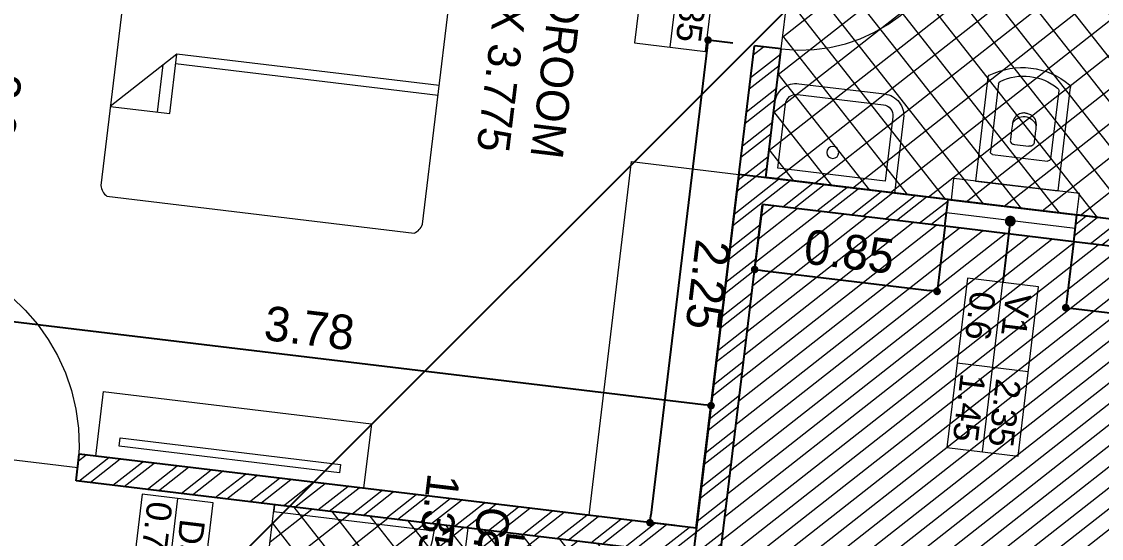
# Model space of a CAD drawing. Header units: metres. Extents: x 494 to 1845, y -666 to 1061.
# Drawn here: x 1550.9081 to 1551.091, y 285.3648 to 285.4524 of the extents above; entities that cross this region are included whole.
import ezdxf
from ezdxf.enums import TextEntityAlignment as Align

# ---------------------------------------------------------------- set-up
doc = ezdxf.new("R2010")
doc.units = ezdxf.units.M
doc.header["$MEASUREMENT"] = 0
doc.linetypes.add('1', pattern=[0])
doc.linetypes.add('ACAD_ISO02W100', pattern=[15, 12, -3])
doc.layers.get('Defpoints').update_dxf_attribs({"color": 12})
for name, color, linetype in [('A-AREA', 1, 'Continuous'), ('COLUMN', 1, 'Continuous'), ('VDA-TEXT', 250, '1'), ('VDA-WALL BELOW', 8, 'Continuous')]:
    doc.layers.add(name, color=color, linetype=linetype)
for name, color, linetype, lineweight in [('A-Wall Hatch', 8, 'Continuous', 9), ('DIMENSION', 8, 'Continuous', 5), ('VDA-DOOR', 23, 'Continuous', 5), ('VDA-DW TAGS', 4, 'Continuous', 9), ('VDA-FURNITURE', 8, 'Continuous', 13), ('VDA-HATCH', 8, 'Continuous', 9), ('VDA-PLUMBING', 8, 'Continuous', 13), ('VDA-WALL', 250, 'Continuous', 25), ('VDA-WINDOW', 5, 'Continuous', 9)]:
    doc.layers.add(name, color=color, linetype=linetype, lineweight=lineweight)
doc.styles.add('arial', font='arial.ttf', dxfattribs={"height": 0.3})
doc.styles.add('RS', font='GOTHIC.TTF')
doc.dimstyles.new('SMALL-1', dxfattribs={"dimtxt": 0.16, "dimasz": 0.035, "dimexe": 0, "dimexo": 0.1, "dimgap": 0.05, "dimtad": 1, "dimzin": 0, "dimdsep": 46, "dimtxsty": 'RS', "dimblk": 'DOT', "dimcen": 2.5, "dimclrd": 256, "dimclre": 256, "dimclrt": 5, "dimadec": 0, "dimazin": 0, "dimtfac": 1, "dimtdec": 3, "dimtofl": 0, "dimtmove": 0, "dimatfit": 3, "dimfxl": 0, "dimtolj": 1, "dimtzin": 0, "dimarcsym": 0})

# ---------------------------------------------------------------- blocks, each defined once
blk = doc.blocks.new('zw$FB86')
at = {"layer": 'VDA-FURNITURE'}
for points in [[(0, 0.4500000000007276), (0, 0.1000000000003638, 0.4142135623890781), (0.09999999999854481, 0), (0.5, 0, 0.4142135623784227), (0.5999999999985448, 0.1000000000003638), (0.5999999999985448, 0.4500000000007276)], [(0.05000000000291038, 0.4000000000014552), (0.05000000000291038, 0.09999999999672582, 0.4142135623730954), (0.09999999999854481, 0.0499999999992724), (0.5, 0.0499999999992724, 0.4142135623730952), (0.5499999999956344, 0.09999999999854481), (0.5499999999956344, 0.4000000000014552)]]:
    blk.add_lwpolyline(points, format="xyb", close=True, dxfattribs=at)
blk.add_circle((0.2941563244385179, 0.2973085056728451), 0.02777948606671998, dxfattribs=at)
blk = doc.blocks.new('zw$2702')
at = {"layer": 'VDA-FURNITURE'}
for p, q in [((0.5499802494960022, 0), (0.5499802476333571, 0.584986173780635)), ((0.6499802481921506, 0.5849861740134656), (0.5499802476333571, 0.584986173780635)), ((0.6499802491234732, 2.328306436538696e-10), (0.6499802481921506, 0.5849861740134656)), ((0.06626789482106688, 0.4849861727561802), (0.5499802476333571, 0.4849861738039181)), ((0.5499802476333571, 0.4849861738039181), (0.5499802485646796, 0.09999999997671694)), ((0.08852634602953913, 0.4324880581116304), (0.4059854198785615, 0.4324880588101223)), ((0.4179849887805176, 0.4204884897917509), (0.4179849887805176, 0.1644976834068075)), ((0.2100309964807821, 0.2969067156082019), (0.2105001874806476, 0.3004193421220407)), ((0.2105001874806476, 0.3004193421220407), (0.2113024063946796, 0.3045755033381283)), ((0.2113024063946796, 0.3045755033381283), (0.2125265535505605, 0.3092143153771758)), ((0.2125265535505605, 0.3092143153771758), (0.214261531138618, 0.3141748948255554)), ((0.214261531138618, 0.3141748948255554), (0.2165962422805023, 0.3192963579203933)), ((0.2165962422805023, 0.3192963579203933), (0.2196195882352185, 0.3244178210152313)), ((0.2196195882352185, 0.3244178210152313), (0.2234204721244168, 0.3293784004636109)), ((0.2234204721244168, 0.3293784004636109), (0.2280877952071023, 0.3340172126190737)), ((0.2280877952071023, 0.3340172126190737), (0.2337104606049252, 0.338173373718746)), ((0.2337104606049252, 0.338173373718746), (0.2403773705082131, 0.3416860003490001)), ((0.2403773705082131, 0.3416860003490001), (0.248177426175971, 0.3443942085141316)), ((0.248177426175971, 0.3443942085141316), (0.2571995307298494, 0.3461371148005128)), ((0.2571995307298494, 0.3461371148005128), (0.2675325863601756, 0.3467538355616853)), ((0.2675325863601756, 0.3467538355616853), (0.2780191826241207, 0.3467557415133342)), ((0.2780191826241207, 0.3467557415133342), (0.2874714464487624, 0.3467611278174445)), ((0.2874714464487624, 0.3467611278174445), (0.2959387444498134, 0.3467694973805919)), ((0.2959387444498134, 0.3467694973805919), (0.3034704441743088, 0.3467803528765216)), ((0.3034704441743088, 0.3467803528765216), (0.3101159131692839, 0.3467931972118095)), ((0.3101159131692839, 0.3467931972118095), (0.3159245171191287, 0.3468075330602005)), ((0.3159245171191287, 0.3468075330602005), (0.3209456235708785, 0.3468228633282706)), ((0.3209456235708785, 0.3468228633282706), (0.3252286000715685, 0.3468386908061802)), ((0.3252286000715685, 0.3468386908061802), (0.3288228123055887, 0.3468545182840899)), ((0.3288228123055887, 0.3468545182840899), (0.3317776278199744, 0.34686984855216)), ((0.3317776278199744, 0.34686984855216), (0.3341424141617608, 0.3468841845169663)), ((0.3341424141617608, 0.3468841845169663), (0.3359665379466605, 0.3468970287358388)), ((0.3359665379466605, 0.3468970287358388), (0.3381902633773279, 0.346916253794916)), ((0.3381902633773279, 0.346916253794916), (0.3388437426256132, 0.3469235459342599)), ((0.3388437426256132, 0.3469235459342599), (0.3397653868960333, 0.3470724488142878)), ((0.3397653868960333, 0.3470724488142878), (0.3421951776908827, 0.3472432924900204)), ((0.3421951776908827, 0.3472432924900204), (0.3456303991915775, 0.3470222798641771)), ((0.3456303991915775, 0.3470222798641771), (0.3495683355795336, 0.3459956140723079)), ((0.3495683355795336, 0.3459956140723079), (0.3535062728988123, 0.3437494980171323)), ((0.3535062728988123, 0.3437494980171323), (0.3569414934681845, 0.3398701344849542)), ((0.3569414934681845, 0.3398701344849542), (0.3583134880827856, 0.337188673322089)), ((0.3583134880827856, 0.337188673322089), (0.3593712842630339, 0.3339437264949083)), ((0.3593712842630339, 0.3339437264949083), (0.3600520447434974, 0.3300835692789406)), ((0.3600520447434974, 0.3300835692789406), (0.3602929294647765, 0.3255564770661294)), ((0.3602929294647765, 0.3262134199030697), (0.3602929294647765, 0.2587727529462427)), ((0.2097325569557142, 0.2918388803955168), (0.2097360829429817, 0.2924556011566892)), ((0.2097325569557142, 0.2916363230906427), (0.2097360829429817, 0.2910196023294702)), ((0.2097360829429817, 0.2924556011566892), (0.2098059284107876, 0.2941985074430704)), ((0.2097360829429817, 0.2910196023294702), (0.2098059284107876, 0.289276696043089)), ((0.2098059284107876, 0.2941985074430704), (0.2100309964807821, 0.2969067156082019)), ((0.2098059284107876, 0.289276696043089), (0.2100309964807821, 0.2865684878779575)), ((0.2100309964807821, 0.2865684878779575), (0.2105001884119702, 0.2830558613641188)), ((0.2105001884119702, 0.2830558613641188), (0.2113024063946796, 0.2788997001480311)), ((0.2113024063946796, 0.2788997001480311), (0.2125265535505605, 0.2742608881089836)), ((0.2125265535505605, 0.2742608881089836), (0.214261531138618, 0.2693003086606041)), ((0.214261531138618, 0.2693003086606041), (0.2165962422805023, 0.2641788455657661)), ((0.2165962422805023, 0.2641788455657661), (0.2196195882352185, 0.2590573824709281)), ((0.2196195882352185, 0.2590573824709281), (0.2234204721244168, 0.2540968030225486)), ((0.2234204721244168, 0.2540968030225486), (0.2280877952071023, 0.2494579909835011)), ((0.358435750247736, 0.2480648637283593), (0.3594544718580437, 0.2511184909380972)), ((0.3594544718580437, 0.2511184909380972), (0.3600944245772553, 0.2546750580659136)), ((0.3600944245772553, 0.2546750580659136), (0.3602929294647765, 0.2587727529462427)), ((0.2280877952071023, 0.2494579909835011), (0.2337104615362477, 0.2453018297674134)), ((0.2337104615362477, 0.2453018297674134), (0.2403773705082131, 0.24178920336999)), ((0.2403773705082131, 0.24178920336999), (0.2481774271072936, 0.2390809950884432)), ((0.2481774271072936, 0.2390809950884432), (0.2571995316611719, 0.237338088802062)), ((0.2571995316611719, 0.237338088802062), (0.2675325863601756, 0.2367213681573048)), ((0.2675325863601756, 0.2367213681573048), (0.2780236706676078, 0.2367217985447496)), ((0.2780236706676078, 0.2367217985447496), (0.2874886181743932, 0.2367230148520321)), ((0.2874886181743932, 0.2367230148520321), (0.2959756257550907, 0.2367249047383666)), ((0.2959756257550907, 0.2367249047383666), (0.3035328884216142, 0.236727355979383)), ((0.3035328884216142, 0.236727355979383), (0.3102086030485225, 0.236730256350711)), ((0.3102086030485225, 0.236730256350711), (0.3160509665103746, 0.236733493511565)), ((0.3160509665103746, 0.236733493511565), (0.3211081728877616, 0.2367369552375749)), ((0.3211081728877616, 0.2367369552375749), (0.3254284199865651, 0.236740529187955)), ((0.3254284199865651, 0.236740529187955), (0.3290599037500215, 0.236744103138335)), ((0.3290599037500215, 0.236744103138335), (0.332050820121367, 0.2367475647479296)), ((0.332050820121367, 0.2367475647479296), (0.334449365043838, 0.2367508019087836)), ((0.334449365043838, 0.2367508019087836), (0.336303734460671, 0.2367537022801116)), ((0.336303734460671, 0.2367537022801116), (0.338572732413013, 0.2367580434074625)), ((0.338572732413013, 0.2367580434074625), (0.3392433824556065, 0.2367596899857745)), ((0.3392433824556065, 0.2367596899857745), (0.3401572865041089, 0.2367472226032987)), ((0.3401572865041089, 0.2367472226032987), (0.3425647087933612, 0.2369134899927303)), ((0.3498543801324558, 0.2390042450278997), (0.3537337652014685, 0.2415397411677986)), ((0.3537337652014685, 0.2415397411677986), (0.357100939618249, 0.2454759883694351)), ((0.357100939618249, 0.2454759883694351), (0.358435750247736, 0.2480648637283593)), ((0.0885263469608617, 0.1524981135735288), (0.4059854198785615, 0.1524981142720208)), ((0.5499802485646796, 0.09999999997671694), (0.06626789575238945, 0.09999999892897904)), ((0.6499802491234732, 2.328306436538696e-10), (0.5499802494960022, 0))]:
    blk.add_line(p, q, dxfattribs=at)
for centre, radius, start, end in [((0.3392895713986945, 0.2924930856897845), 0.3392895713959484, 146.5314716852323, 213.4685283147677), ((0.06626789482106688, 0.4729866042835056), 0.01199956846898923, 90.00000178148115, 146.5314734667167), ((0.2879243318529916, 0.2924930862718611), 0.2489257321441072, 147.4567942573825, 212.5432060142842), ((0.08852634602953913, 0.4204884890568792), 0.011999569053979, 90.00000010672171, 150.4906703928836), ((0.4059854198785615, 0.4204884897553711), 0.011999569053979, 1.334021322268115e-07, 90.00000010672171), ((0.2850434205101919, 0.2912927382494672), 0.0588110275135647, 109.8583284364351, 247.3191860105703), ((0.3340704313086462, 0.2802833565147012), 0.0441938690793455, 281.0814857867093, 290.9254203467502), ((0.0885263469608617, 0.1644976825555204), 0.011999569053979, 209.5093298833318, 270.0000001067217), ((0.4059854198785615, 0.1644976832540124), 0.011999569053979, 270.0000001067217, 1.334021322268115e-07), ((0.06626789575238945, 0.1119995681438013), 0.01199956927687568, 213.4685292737154, 270.000000958813)]:
    blk.add_arc(centre, radius, start, end, dxfattribs=at)
blk = doc.blocks.new('zw$DE63')
at = {"layer": 'VDA-FURNITURE', "extrusion": (-1.507989483803639e-06, 1.204778851980319e-06, 0.9999999999981374)}
for p, q in [((1.799999579787254, 1.500022419262677), (0.04615342523902655, 1.500001120846719)), ((0.6923106350004673, 1.223085890640505), (0.4153841948136687, 1.500005604699254)), ((0.4153841948136687, 1.500005604699254), (0.4153875578194857, 1.223082527751103)), ((1.799999579787254, 1.500022419262677), (1.661538041196764, 1.500020737759769)), ((1.661538041196764, 1.500020737759769), (1.661556256935, 2.073787618428469e-05)), ((1.707710103131831, 2.129829954355955e-05), (1.707691887393594, 1.500021298183128)), ((1.800017794594169, 2.241926267743111e-05), (1.799999579787254, 1.500022419262677)), ((1.800017794594169, 2.241926267743111e-05), (1.799999579787254, 1.500022419262677)), ((0, 1.465385175775737), (1.737475395202637e-05, 0.03461594507098198)), ((1.246155807748437, 1.303861847263761), (1.523078884929419, 1.303865210153162)), ((1.246160851791501, 0.8884772319579497), (1.246155807748437, 1.303861847263761)), ((1.523078884929419, 1.303865210153162), (1.523083928972483, 0.8884805948473513)), ((0.6346176266670227, 1.280777497799136), (0.4153868574649096, 1.280774835497141)), ((0.4153875578194857, 1.223082527751103), (0.6923106350004673, 1.223085890640505)), ((0.646171641536057, 8.407281711697578e-06), (0.646156788803637, 1.223085330217145)), ((0.6923254877328873, 8.967705070972443e-06), (0.6923106350004673, 1.223085890640505)), ((1.523083928972483, 0.8884805948473513), (1.246160851791501, 0.8884772319579497)), ((1.5230872919783, 0.6115575178992003), (1.246164214797318, 0.6115541550097987)), ((1.246164214797318, 0.6115541550097987), (1.246169258840382, 0.1961695397039875)), ((1.523092336021364, 0.1961729025933892), (1.5230872919783, 0.6115575178992003)), ((1.246169258840382, 0.1961695397039875), (1.523092336021364, 0.1961729025933892)), ((0.04617164097726345, 1.120963133871555e-06), (1.800017794594169, 2.241926267743111e-05)), ((1.661556256935, 2.073787618428469e-05), (1.800017794594169, 2.241926267743111e-05))]:
    blk.add_line(p, q, dxfattribs=at)
at = {"layer": 'VDA-FURNITURE'}
for centre, start, end in [((0.0650025608483702, 1.426793432219711), 104.438611504063, 149.3025759873148), ((0.0650025608483702, 0.07320768862700788), 210.6974240127036, 255.5613884959456)]:
    blk.add_arc(centre, 0.07559534104429093, start, end, dxfattribs=at)
blk = doc.blocks.new('_Dot')
at = {"color": 0, "linetype": 'ByBlock', "lineweight": -2}
blk.add_line((-0.5, 0), (-1, 0), dxfattribs=at)
at = {"color": 0, "linetype": 'ByBlock', "const_width": 0.5}
blk.add_lwpolyline([(-0.25, 0, 1), (0.25, 0, 1)], format="xyb", close=True, dxfattribs=at)
blk = doc.blocks.new('*D411')
at = {"layer": 'Defpoints', "color": 0, "transparency": 16777216}
for p in [(-0.9549898919954103, 0.944171315403196), (0.1650367361012286, 0.9441713154031959), (0.1650367361012286, -1.455828684596781)]:
    blk.add_point(p, dxfattribs=at)
at = {"layer": 'DIMENSION', "lineweight": -2, "transparency": 16777216}
for p, q in [((-0.6549898919954102, 0.944171315403196), (-0.9549898919954103, 0.944171315403196)), ((-0.9549898919954105, -1.420828684596781), (-0.9549898919954105, 0.909171315403196)), ((-0.6549898919954105, -1.455828684596781), (-0.9549898919954105, -1.455828684596781))]:
    blk.add_line(p, q, dxfattribs=at)
at = {"layer": 'DIMENSION', "lineweight": -2, "transparency": 16777216, "xscale": 0.035, "yscale": 0.035, "zscale": 0.035}
for p, rotation in [((-0.9549898919954103, 0.944171315403196), 90), ((-0.9549898919954105, -1.455828684596781), 270)]:
    blk.add_blockref('_Dot', p, dxfattribs=dict(at, rotation=rotation))
at = {"layer": 'DIMENSION', "color": 5, "transparency": 16777216, "insert": (-1.089014365142929, -0.2558286845967927), "char_height": 0.16, "attachment_point": 5, "rotation": 90, "style": 'RS'}
blk.add_mtext('\\A1;2.40', dxfattribs=at)
blk = doc.blocks.new('*D412')
at = {"layer": 'Defpoints', "color": 0, "transparency": 16777216}
for p in [(1.81503673610132, -1.580828684596781), (1.243526508736977, -5.355828684596759), (1.81503673610132, -5.355828684596759)]:
    blk.add_point(p, dxfattribs=at)
at = {"layer": 'DIMENSION', "lineweight": -2, "transparency": 16777216}
for p, q in [((1.543526508736977, -1.580828684596781), (1.243526508736977, -1.580828684596781)), ((1.243526508736977, -1.615828684596781), (1.243526508736977, -5.320828684596759)), ((1.543526508736977, -5.355828684596759), (1.243526508736977, -5.355828684596759))]:
    blk.add_line(p, q, dxfattribs=at)
at = {"layer": 'DIMENSION', "lineweight": -2, "transparency": 16777216, "xscale": 0.035, "yscale": 0.035, "zscale": 0.035}
for p, rotation in [((1.243526508736977, -1.580828684596781), 90), ((1.243526508736977, -5.355828684596759), 270)]:
    blk.add_blockref('_Dot', p, dxfattribs=dict(at, rotation=rotation))
at = {"layer": 'DIMENSION', "color": 5, "transparency": 16777216, "insert": (1.109502035589458, -3.46832868459677), "char_height": 0.16, "attachment_point": 5, "rotation": 90, "style": 'RS'}
blk.add_mtext('\\A1;3.78', dxfattribs=at)
blk = doc.blocks.new('*D413')
at = {"layer": 'Defpoints', "color": 0, "transparency": 16777216}
for p in [(-1.184967718885446, -4.455865128584321), (1.81503673610132, -4.455828684596781), (-1.184967718885446, -5.143579534033279)]:
    blk.add_point(p, dxfattribs=at)
at = {"layer": 'DIMENSION', "lineweight": -2, "transparency": 16777216}
for p, q in [((-1.184967718885446, -4.843579534033279), (-1.184967718885446, -5.143579534033279)), ((1.81503673610132, -4.843579534033279), (1.81503673610132, -5.143579534033279)), ((1.78003673610132, -5.143579534033279), (-1.149967718885446, -5.143579534033279))]:
    blk.add_line(p, q, dxfattribs=at)
at = {"layer": 'DIMENSION', "lineweight": -2, "transparency": 16777216, "xscale": 0.035, "yscale": 0.035, "zscale": 0.035, "rotation": 180}
blk.add_blockref('_Dot', (-1.184967718885446, -5.143579534033279), dxfattribs=at)
at = {"layer": 'DIMENSION', "lineweight": -2, "transparency": 16777216, "xscale": 0.035, "yscale": 0.035, "zscale": 0.035}
blk.add_blockref('_Dot', (1.81503673610132, -5.143579534033279), dxfattribs=at)
at = {"layer": 'DIMENSION', "color": 5, "transparency": 16777216, "insert": (0.3150345086079369, -5.00955506088576), "char_height": 0.16, "attachment_point": 5, "style": 'RS'}
blk.add_mtext('\\A1;3.00', dxfattribs=at)
blk = doc.blocks.new('*D415')
at = {"layer": 'Defpoints', "color": 0, "transparency": 16777216}
for p in [(2.161170617069502, -1.580828684596781), (3.290036736101229, -1.580828684596781), (3.290036736101229, -3.53082868459677)]:
    blk.add_point(p, dxfattribs=at)
at = {"layer": 'DIMENSION', "lineweight": -2, "transparency": 16777216}
for p, q in [((2.461170617069501, -1.580828684596781), (2.161170617069502, -1.580828684596781)), ((2.161170617069502, -3.49582868459677), (2.161170617069502, -1.615828684596781)), ((2.461170617069501, -3.53082868459677), (2.161170617069502, -3.53082868459677))]:
    blk.add_line(p, q, dxfattribs=at)
at = {"layer": 'DIMENSION', "lineweight": -2, "transparency": 16777216, "xscale": 0.035, "yscale": 0.035, "zscale": 0.035}
for p, rotation in [((2.161170617069502, -1.580828684596781), 90), ((2.161170617069502, -3.53082868459677), 270)]:
    blk.add_blockref('_Dot', p, dxfattribs=dict(at, rotation=rotation))
at = {"layer": 'DIMENSION', "color": 5, "transparency": 16777216, "insert": (2.027146143921983, -2.555828684596776), "char_height": 0.16, "attachment_point": 5, "rotation": 90, "style": 'RS'}
blk.add_mtext('\\A1;1.95', dxfattribs=at)
blk = doc.blocks.new('0.75M D')
at = {"layer": 'VDA-DOOR'}
for p, q in [((1526.509995614187, 329.5012788683285), (1526.478352412193, 329.5012788683285)), ((1526.478352412193, 329.5012788683285), (1526.478352412193, 328.7518346103166)), ((1526.509995614187, 328.7518346103166), (1526.509995614187, 329.5012788683285)), ((1526.478352412193, 328.7518346103166), (1526.509995614187, 328.7518346103166))]:
    blk.add_line(p, q, dxfattribs=at)
at = {"layer": 'VDA-DOOR', "linetype": 'ACAD_ISO02W100', "ltscale": 0.01}
blk.add_arc((1526.478352412193, 328.7512786623503), 0.7500002060525184, 0.04247130742754696, 90, dxfattribs=at)
blk = doc.blocks.new('0.9M D')
at = {"layer": 'VDA-DOOR'}
for p, q in [((1526.478352412193, 311.0275015007031), (1526.478352412193, 311.9268346103166)), ((1526.478352412193, 311.9268346103166), (1526.516324254587, 311.9268346103166)), ((1526.516324254587, 311.9268346103166), (1526.516324254587, 311.0275015007031)), ((1526.516324254587, 311.0275015007031), (1526.478352412193, 311.0275015007031))]:
    blk.add_line(p, q, dxfattribs=at)
at = {"layer": 'VDA-DOOR', "linetype": 'ACAD_ISO02W100', "ltscale": 0.01}
blk.add_arc((1526.478352412193, 311.9275017478761), 0.9000002472622035, 270, 359.9575286925724, dxfattribs=at)
blk = doc.blocks.new('*D424')
at = {"layer": 'Defpoints', "color": 0, "transparency": 16777216}
for p in [(-0.4349632638986805, -1.580828684596781), (1.81503673610132, -1.580828684596781), (1.81503673610132, -1.796731567397103)]:
    blk.add_point(p, dxfattribs=at)
at = {"layer": 'DIMENSION', "lineweight": -2, "transparency": 16777216}
for p, q in [((-0.4349632638986805, -1.680828684596781), (-0.4349632638986805, -1.796731567397103)), ((1.81503673610132, -1.680828684596781), (1.81503673610132, -1.796731567397103)), ((-0.3999632638986804, -1.796731567397103), (1.78003673610132, -1.796731567397103))]:
    blk.add_line(p, q, dxfattribs=at)
at = {"layer": 'DIMENSION', "lineweight": -2, "transparency": 16777216, "xscale": 0.035, "yscale": 0.035, "zscale": 0.035, "rotation": 180}
blk.add_blockref('_Dot', (-0.4349632638986805, -1.796731567397103), dxfattribs=at)
at = {"layer": 'DIMENSION', "lineweight": -2, "transparency": 16777216, "xscale": 0.035, "yscale": 0.035, "zscale": 0.035}
blk.add_blockref('_Dot', (1.81503673610132, -1.796731567397103), dxfattribs=at)
at = {"layer": 'DIMENSION', "color": 5, "transparency": 16777216, "insert": (0.6900367361013195, -1.662707094249584), "char_height": 0.16, "attachment_point": 5, "style": 'RS'}
blk.add_mtext('\\A1;2.25', dxfattribs=at)
blk = doc.blocks.new('*D438')
at = {"layer": 'Defpoints', "color": 0, "transparency": 16777216}
for p in [(0.1650367361012286, -0.6058286845968155), (0.5936036452555982, -0.6058286845968155), (0.1650367361012286, -1.455828684596781)]:
    blk.add_point(p, dxfattribs=at)
at = {"layer": 'DIMENSION', "lineweight": -2, "transparency": 16777216}
for p, q in [((0.2936036452555982, -0.6058286845968155), (0.5936036452555982, -0.6058286845968155)), ((0.5936036452555982, -1.420828684596781), (0.5936036452555982, -0.6408286845968155)), ((0.2936036452555982, -1.455828684596781), (0.5936036452555982, -1.455828684596781))]:
    blk.add_line(p, q, dxfattribs=at)
at = {"layer": 'DIMENSION', "lineweight": -2, "transparency": 16777216, "xscale": 0.035, "yscale": 0.035, "zscale": 0.035}
for p, rotation in [((0.5936036452555982, -0.6058286845968155), 90), ((0.5936036452555982, -1.455828684596781), 270)]:
    blk.add_blockref('_Dot', p, dxfattribs=dict(at, rotation=rotation))
at = {"layer": 'DIMENSION', "color": 5, "transparency": 16777216, "insert": (0.4595791721080795, -1.030828684596798), "char_height": 0.16, "attachment_point": 5, "rotation": 90, "style": 'RS'}
blk.add_mtext('\\A1;0.85', dxfattribs=at)
blk = doc.blocks.new('*D439')
at = {"layer": 'Defpoints', "color": 0, "transparency": 16777216}
for p in [(0.1650367361012286, 0.9441713154031959), (0.5970216058187816, 0.9441713154031959), (0.1650367361012286, -0.005828684596792755)]:
    blk.add_point(p, dxfattribs=at)
at = {"layer": 'DIMENSION', "lineweight": -2, "transparency": 16777216}
for p, q in [((0.2970216058187816, 0.9441713154031959), (0.5970216058187816, 0.9441713154031959)), ((0.5970216058187816, 0.02917131540320722), (0.5970216058187816, 0.9091713154031958)), ((0.2970216058187816, -0.005828684596792763), (0.5970216058187816, -0.005828684596792763))]:
    blk.add_line(p, q, dxfattribs=at)
at = {"layer": 'DIMENSION', "lineweight": -2, "transparency": 16777216, "xscale": 0.035, "yscale": 0.035, "zscale": 0.035}
for p, rotation in [((0.5970216058187816, 0.9441713154031959), 90), ((0.5970216058187816, -0.005828684596792781), 270)]:
    blk.add_blockref('_Dot', p, dxfattribs=dict(at, rotation=rotation))
at = {"layer": 'DIMENSION', "color": 5, "transparency": 16777216, "insert": (0.4629971326712629, 0.4691713154032016), "char_height": 0.16, "attachment_point": 5, "rotation": 90, "style": 'RS'}
blk.add_mtext('\\A1;0.95', dxfattribs=at)
blk = doc.blocks.new('V1')
at = {"layer": 'VDA-DW TAGS'}
for p, q in [((1525.345971780803, 322.8255013930478), (1525.345971780803, 323.1563759827781)), ((1525.740711984555, 322.9909386879129), (1524.950971780803, 322.9909386879129))]:
    blk.add_line(p, q, dxfattribs=at)
blk.add_lwpolyline([(1525.740711984555, 323.1563759827781), (1524.950971780803, 323.1563759827781), (1524.950971780803, 322.8255013930478), (1525.740711984555, 322.8255013930478)], close=True, dxfattribs=at)
at = {"layer": 'VDA-DW TAGS', "char_height": 0.1159809851405905, "attachment_point": 8, "style": 'arial'}
for s, insert, width in [('V1', (1525.093642404539, 323.0116001073051), 0.2822932409837917), ('2.35', (1525.550088173589, 323.0116001073051), 0.2822932409837917), ('0.6', (1525.116763770219, 322.84616281244), 0.275840167237977), ('1.45', (1525.546186022507, 322.84616281244), 0.3661736348513708)]:
    blk.add_mtext(s, dxfattribs=dict(at, insert=insert, width=width))
blk = doc.blocks.new('D3 F')
at = {"layer": 'VDA-DW TAGS'}
for p, q in [((1526.935698725297, 319.900243490464), (1526.935698725297, 320.2311180801943)), ((1527.330438929049, 320.0656807853292), (1526.540698725297, 320.0656807853292))]:
    blk.add_line(p, q, dxfattribs=at)
blk.add_lwpolyline([(1527.330438929049, 320.2311180801943), (1526.540698725297, 320.2311180801943), (1526.540698725297, 319.900243490464), (1527.330438929049, 319.900243490464)], close=True, dxfattribs=at)
at = {"layer": 'VDA-DW TAGS', "char_height": 0.1159809851405905, "attachment_point": 8, "style": 'arial'}
for s, insert, width in [('D3', (1526.732992233722, 320.0863422047213), 0.2822932409837917), ('2.35', (1527.139815118083, 320.0863422047213), 0.2822932409837917), ('0.75', (1526.723475923491, 319.9265632193317), 0.275840167237977), ('-', (1527.135912967001, 319.9209049098562), 0.3661736348513708)]:
    blk.add_mtext(s, dxfattribs=dict(at, insert=insert, width=width))
blk = doc.blocks.new('AFDADSFADSF')
at = {"layer": 'A-Wall Hatch', "ltscale": 0.1}
h = blk.add_hatch(dxfattribs=at)
h.set_pattern_fill('ANSI32', color=256, scale=0.3, angle=270)
h.set_pattern_definition([(315, (5.06503673610132, -8.955828684596781), (0.07954951288348662, 0.07954951288348659), []), (315, (5.06503673610132, -9.008861693096776), (0.07954951288348662, 0.07954951288348659), [])])
h.paths.add_polyline_path([(3.290036736101229, 0.6441713154032414), (3.415036736101229, 0.6441713154032414), (3.415036736101229, 1.544171315403275), (6.765036736101365, 1.544171315403275), (6.765036736101365, -1.880828684596736), (5.515036736101365, -1.880828684596736), (5.515036736101365, -2.005828684596736), (7.240036736101274, -2.005828684596736), (7.240036736101274, -1.880828684596736), (6.890036736101365, -1.880828684596736), (6.890036736101365, -0.5308286845967132), (7.240036736101274, -0.5308286845967132), (7.240036736101274, -0.4058286845967132), (6.890036736101365, -0.4058286845967132), (6.890036736101365, 1.669171315403275), (3.290036736101229, 1.669171315403275)])
h.paths.add_polyline_path([(-1.30996326389868, -6.805828684596747), (-1.18496326389868, -6.805828684596747), (-1.184963263898683, 0.9441713154031959), (0.1650367361012286, 0.9441713154031959), (0.1650367361012286, -0.005828684596792755), (0.2900367361012286, -0.005828684596792755), (0.2900367361012286, 1.069171315403196), (-1.30996326389868, 1.069171315403196)])
h.paths.add_polyline_path([(-0.4349632638986805, -1.580828684596781), (1.81503673610132, -1.580828684596781), (1.81503673610132, -4.455828684596781), (1.94003673610132, -4.455828684596781), (1.94003673610132, -1.580828684596781), (2.31503673610132, -1.580828684596781), (2.31503673610132, -1.455828684596781), (0.2900367361012286, -1.455828684596781), (0.2900367361012286, -0.6058286845968155), (0.1650367361012286, -0.6058286845968155), (0.1650367361012286, -1.455828684596781), (-0.4349632638986805, -1.455828684596781)])
h.paths.add_polyline_path([(2.84003673610141, -5.480828684596759), (4.94003673610132, -5.480828684596759), (4.94003673610132, -8.955828684596781), (5.06503673610132, -8.955828684596781), (5.06503673610132, -5.355828684596759), (2.84003673610141, -5.355828684596759)])
h.paths.add_polyline_path([(7.365036736101274, -5.480828684596759), (7.365036736101274, -7.40582868459677), (7.490036736101274, -7.40582868459677), (7.490036736101274, -5.480828684596759), (8.365036736101274, -5.480828684596759), (8.365036736101274, -0.4058286845967132), (8.240036736101274, -0.4058286845967132), (8.240036736101274, -5.355828684596759), (7.365036736101274, -5.355828684596759)])
h.paths.add_polyline_path([(2.915036736101229, -1.580689237993226), (2.915036736101229, -1.455828684596781), (3.290036736101229, -1.455828684596781), (3.290036736101229, -0.5558286845968041), (3.415036736101229, -0.5558286845968041), (3.415036736101229, -1.455828684596781), (4.31503673610132, -1.455828684596781), (4.31503673610132, -2.005828684596793), (4.19003673610132, -2.005828684596793), (4.19003673610132, -1.580828684596781), (3.415036736101229, -1.580828684596781), (3.415036736101229, -4.455828684596781), (3.290036736101229, -4.455828684596781), (3.290036736101229, -3.65582868459677), (2.69003673610132, -3.65582868459677), (2.69003673610132, -3.53082868459677), (3.290036736101229, -3.53082868459677), (3.290036736101229, -1.580828684596781), (2.920939464753019, -1.580828684596781), (2.920939464753019, -1.580689237993226)])
h.paths.add_polyline_path([(1.215036736101319, -5.480828684596759), (1.81503673610132, -5.480828684596759), (1.81503673610132, -8.955828684596781), (1.94003673610132, -8.955828684596781), (1.94003673610132, -5.355828684596759), (1.215036736101319, -5.355828684596759)])
h.paths.add_polyline_path([(-1.18496326389868, -5.480828684596759), (-1.18496326389868, -5.355828684596759), (-0.5849632638986805, -5.355828684596759), (-0.5849632638986805, -5.480828684596759)])
h.paths.add_polyline_path([(6.865036736101274, -5.480828684596759), (6.865036736101274, -5.355828684596759), (7.365036736101274, -5.355828684596759), (7.365036736101274, -5.480828684596759)])
at = {"layer": 'VDA-HATCH'}
h = blk.add_hatch(dxfattribs=at)
h.set_pattern_fill('ANSI37', color=43)
h.set_pattern_definition([(45, (-42544.27575236411, 14916.82376879091), (-0.08838834764831846, 0.08838834764831846), []), (135, (-42544.27575236411, 14916.82376879091), (-0.08838834764831845, -0.08838834764831843), [])])
h.paths.add_polyline_path([(0.1650367361012286, -1.455828684596781), (-1.18496326389868, -1.455828684596781), (-1.18496326389868, 0.9441713154031959), (0.1650367361012286, 0.9441713154031959)])
h.paths.add_polyline_path([(3.290036736101229, -3.53082868459677), (1.94003673610132, -3.53082868459677), (1.94003673610132, -1.580828684596781), (3.290036736101229, -1.580828684596781)])
at = {"layer": 'A-AREA'}
blk.add_lwpolyline([(-1.18496326389868, 0.9441713154031959), (0.1650367361012286, 0.9441713154031959), (0.1650362508371472, -1.580842047889746), (3.415036736101229, -1.580842047889746), (3.415036736101229, 1.544171315403275), (6.765036736101365, 1.544171315403275), (6.765036736101365, -0.5308286845967132), (7.240036736101274, -0.5308286845967132), (7.240036736101274, -0.4058286845967132), (8.240036736101274, -0.4058286845967132), (8.240036736101274, -5.355828684596759), (7.365036736101274, -5.355828684596759), (7.365036736101274, -7.28082868459677), (4.94003673610132, -7.28082868459677), (4.940036743503015, -8.830957452219366), (1.94003673610132, -8.830828684596781), (1.94003673610132, -6.680828684596747), (-1.18496326389868, -6.680828684596747), (-1.18496326389868, 0.9441713154031959)], dxfattribs=at)
at = {"layer": 'VDA-DOOR'}
for p, q in [((-0.4349632638986805, -1.455828684596781), (-1.18496326389868, -1.455828684596781)), ((2.69003673610132, -3.53082868459677), (1.94003673610132, -3.53082868459677)), ((1.877536736400998, -5.355828684596759), (1.877536736400998, -4.455828684596781))]:
    blk.add_line(p, q, dxfattribs=at)
at = {"layer": 'VDA-FURNITURE'}
for p, q in [((0.1650362525761011, -2.080828693480726), (0.1650362508371472, -1.580842047889746)), ((1.815036253865401, -2.080828684596781), (0.1650362525761011, -2.080828693480726)), ((1.94003673610132, -2.630828684596793), (3.290036736101229, -2.630828684596793)), ((1.51503812129522, -4.380844554925716), (1.515038116624055, -3.130846155629115)), ((1.515038116624055, -3.130846155629115), (1.81503673610132, -3.130846155629115)), ((1.51503812129522, -4.380844554925716), (1.81503673610132, -4.380844554925716))]:
    blk.add_line(p, q, dxfattribs=at)
blk.add_lwpolyline([(1.757159582077293, -4.276410234320792), (1.718022339053277, -4.276410234506329), (1.718022334156558, -3.249707019233028), (1.757159577180573, -3.249707019047491)], close=True, dxfattribs=at)
at = {"layer": 'VDA-WALL'}
for p, q in [((0.2900367361012286, 1.069171315403196), (0.2900367361012286, -0.005828684596792755)), ((0.1650367361012286, 0.9441713154031959), (0.1650367361012286, -0.005828684596792755)), ((0.2900367361012286, -0.005828684596792755), (0.1650367361012286, -0.005828684596792755)), ((0.1650367361012286, -0.6058286845968155), (0.1650367361012286, -1.455828684596781)), ((0.2900367361012286, -0.6058286845968155), (0.1650367361012286, -0.6058286845968155)), ((0.2900367361012286, -0.6058286845968155), (0.2900367361012286, -1.455828684596781)), ((0.1650367361012286, -1.455828684596781), (-0.4349632638986805, -1.455828684596781)), ((-0.4349632638986805, -1.455828684596781), (-0.4349632638986805, -1.580828684596781)), ((2.31503673610132, -1.455828684596781), (0.2900367361012286, -1.455828684596781)), ((1.81503673610132, -1.580828684596781), (-0.4349632638986805, -1.580828684596781)), ((1.81503673610132, -1.580828684596781), (1.81503673610132, -4.455828684596781)), ((1.94003673610132, -1.580828684596781), (1.94003673610132, -4.455828684596781)), ((1.94003673610132, -4.455828684596781), (1.81503673610132, -4.455828684596781))]:
    blk.add_line(p, q, dxfattribs=at)
at = {"layer": 'VDA-WALL BELOW'}
for p, q in [((0.1650367361012286, -0.6058286845968155), (0.1650367361012286, -0.005828684596792755)), ((0.2898972894975032, -0.005828684596792755), (0.2898972894975032, -0.6058286845968155))]:
    blk.add_line(p, q, dxfattribs=at)
at = {"layer": 'VDA-WINDOW'}
blk.add_line((0.2273972894975032, -0.005828684596906442), (0.2273972894975032, -0.6058286845968155), dxfattribs=at)
at = {"layer": 'VDA-FURNITURE', "rotation": 180.0000002734843}
blk.add_blockref('zw$DE63', (0.6150324611662654, -3.005844794854056), dxfattribs=at)
at = {"layer": 'VDA-HATCH'}
for name, p in [('V1', (-1524.43493066665, -323.2995105462177)), ('0.75M D', (-1527.663315676091, -330.2076632949134)), ('D3 F', (-1527.711975002304, -322.032622589167)), ('0.75M D', (-1524.538315676092, -332.2826632949134)), ('D3 F', (-1524.576041326769, -324.0445337518576))]:
    blk.add_blockref(name, p, dxfattribs=at)
at = {"layer": 'VDA-HATCH', "xscale": -1, "rotation": 270}
blk.add_blockref('0.9M D', (-310.049297873916, -1531.834181096789), dxfattribs=at)
at = {"layer": 'VDA-PLUMBING', "xscale": -1}
for name, p, rotation in [('zw$2702', (-0.4849435130222446, -0.005828687466987503), 180.0000002735317), ('zw$FB86', (-0.284963263899499, -1.455828686746599), 270.0000002737259)]:
    blk.add_blockref(name, p, dxfattribs=dict(at, rotation=rotation))
at = {"layer": 'VDA-TEXT', "char_height": 0.15, "width": 1.314504061156185e-11, "style": 'arial'}
for s, insert, attachment_point in [('\\pi0.63661;{\\fCentury Gothic|b0|i0|c0|p34;M.BEDROOM  }\\P\\pi0.71268;{\\fCentury Gothic|b0|i0|c0|p34;3.00 X 3.775}', (0.1975337973012756, -2.800783055689976), 9), ('\\pi0.58873;{\\fCentury Gothic|b0|i0|c0|p34;C.TOILET  }\\P\\pi0.47733;{\\fCentury Gothic|b0|i0|c0|p34;1.35 X 1.95}', (2.73253238641837, -2.444316772997979), 3)]:
    blk.add_mtext(s, dxfattribs=dict(at, insert=insert, attachment_point=attachment_point))
at = {"layer": 'DIMENSION', "color": 5}
dim = blk.add_linear_dim(base=(-0.9549898919954103, 0.944171315403196), p1=(0.1650367361012286, -1.455828684596781), p2=(0.1650367361012286, 0.9441713154031959), angle=90, dimstyle='SMALL-1', dxfattribs=at)
dim.commit()
dim.dimension.update_dxf_attribs({"geometry": '*D411', "text_midpoint": (-1.089014365142929, -0.2558286845967927)})
at = {"layer": 'DIMENSION'}
for base, p1, p2, picture, middle in [((0.5970216058187816, 0.9441713154031959), (0.1650367361012286, -0.005828684596792755), (0.1650367361012286, 0.9441713154031959), '*D439', (0.4629971326712629, 0.4691713154032016)), ((0.5936036452555982, -0.6058286845968155), (0.1650367361012286, -1.455828684596781), (0.1650367361012286, -0.6058286845968155), '*D438', (0.4595791721080795, -1.030828684596798)), ((2.161170617069502, -1.580828684596781), (3.290036736101229, -3.53082868459677), (3.290036736101229, -1.580828684596781), '*D415', (2.027146143921983, -2.555828684596776))]:
    dim = blk.add_linear_dim(base=base, p1=p1, p2=p2, angle=90, dimstyle='SMALL-1', dxfattribs=at)
    dim.commit()
    dim.dimension.update_dxf_attribs({"geometry": picture, "text_midpoint": middle})
dim = blk.add_linear_dim(base=(1.81503673610132, -1.796731567397103), p1=(-0.4349632638986805, -1.580828684596781), p2=(1.81503673610132, -1.580828684596781), dimstyle='SMALL-1', dxfattribs=at)
dim.commit()
dim.dimension.update_dxf_attribs({"geometry": '*D424', "text_midpoint": (0.6900367361013195, -1.796731567397103), "dimtype": 160})
dim = blk.add_linear_dim(base=(1.243526508736977, -5.355828684596759), p1=(1.81503673610132, -1.580828684596781), p2=(1.81503673610132, -5.355828684596759), angle=90, dimstyle='SMALL-1', dxfattribs=at)
dim.commit()
dim.dimension.update_dxf_attribs({"geometry": '*D412', "text_midpoint": (1.243526508736977, -3.46832868459677), "dimtype": 160})
dim = blk.add_linear_dim(base=(-1.184967718885446, -5.143579534033279), p1=(1.81503673610132, -4.455828684596781), p2=(-1.184967718885446, -4.455865128584321), dimstyle='SMALL-1', dxfattribs=at)
dim.commit()
dim.dimension.update_dxf_attribs({"geometry": '*D413', "text_midpoint": (0.3150345086079369, -5.00955506088576)})
blk.add_leader([(0.2300314232977598, -0.3085718583047878), (0.5160411141525856, -0.3085718583047878)], dimstyle='SMALL-1', override={"dimasz": 0.05, "dimclrd": 4, "dimldrblk": 'Dot'}, dxfattribs=at)
blk = doc.blocks.new('zw$2126')
at = {"layer": 'A-Wall Hatch'}
h = blk.add_hatch(dxfattribs=at)
h.set_pattern_fill('ANSI31', color=62, scale=0.6100000000000001, angle=270)
h.set_pattern_definition([(315, (-1375.319545427579, -268.338946378217), (0.05391689206547427, 0.05391689206547425), [])])
h.paths.add_polyline_path([(68.17269928329347, 11.14142199538452), (65.17268533263336, 11.14142199533404), (65.17266488275345, 10.66641059968146), (65.1726537418208, 10.66641059973193), (65.17267419176028, 10.54136871325329), (65.17267419176028, 9.398204747340174), (65.17267419176028, 8.141394948677942), (67.19766921998348, 8.141411349039288), (68.17267386158665, 8.141380047137943), (68.17267883347199, 8.916380108363342)])
h.paths.add_polyline_path([(80.8676919187285, 8.141423730401868), (78.61767929678513, 8.14142334378954), (78.61767929717212, 10.81643191974945), (80.86769191911549, 10.81643230636178)])
blk.add_blockref('AFDADSFADSF', (64.88264347273389, 9.597249748787931))
at = {"layer": 'COLUMN', "style": 'arial'}
blk.add_attdef('SA2', text='', height=0.2, dxfattribs=at).set_placement((23.5857722090484, 1.822347833846607), align=Align.CENTER)
blk = doc.blocks.new('zw$2024')
at = {"layer": 'COLUMN', "color": 2, "lineweight": 30, "xscale": 0.040454025344065, "yscale": 0.040454025344065, "zscale": 0.040454025344065, "rotation": 263.1416268303429}
blk.add_blockref('zw$2126', (0.4407994604573449, 7.510580479510105), dxfattribs=at)
blk = doc.blocks.new('DAFASDFDFA')
h = blk.add_hatch()
h.set_pattern_fill('ANSI31', color=8)
h.set_pattern_definition([(45, (-5.136796944825846, 44.36925538582364), (-0.08838834764831845, 0.08838834764831845), [])])
h.paths.add_polyline_path([(-5.136796944825846, 47.76988869920024), (-3.653442929462472, 47.76988869920024), (-3.653442929462472, 44.36925538582364), (-5.136796944825846, 44.36925538582364)])
at = {"color": 3}
blk.add_blockref('zw$2024', (-4.913074283928836, 40.33837650708267), dxfattribs=at)

msp = doc.modelspace()

# ---------------------------------------------------------------- block references
at = {"layer": 'VDA-WALL', "xscale": 0.9052046613064094, "yscale": 0.9052046613064094, "zscale": 0.9052046613064094}
msp.add_blockref('DAFASDFDFA', (1555.070889780448, 244.5134115555693), dxfattribs=at)

doc.saveas('drawing.dxf')
